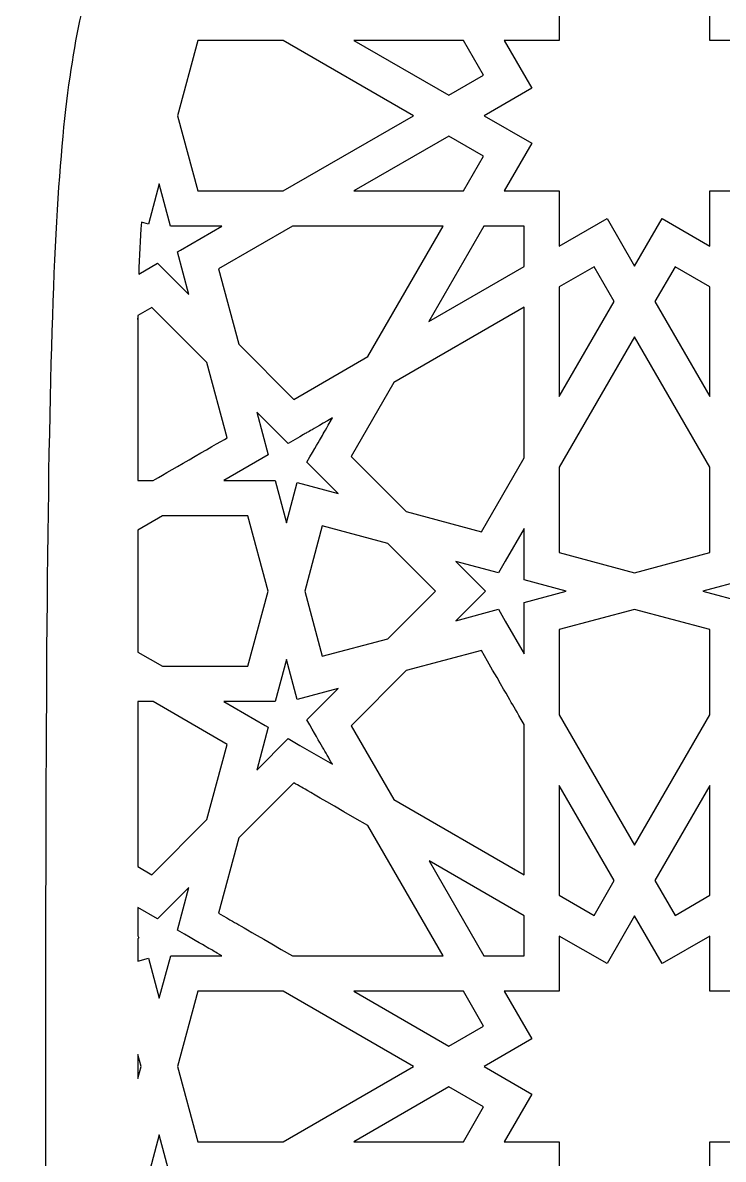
# Model space of a CAD drawing. Header units: millimetres. Extents: x -57 to 56, y -100 to 112.
# Drawn here: x -56.65 to -28.94, y 11.19 to 56.14 of the extents above; entities that cross this region are included whole.
import ezdxf

# ---------------------------------------------------------------- set-up
doc = ezdxf.new("R2010")
doc.units = ezdxf.units.MM
doc.header["$MEASUREMENT"] = 0
doc.layers.add('layer 1', color=7, linetype='Continuous')

msp = doc.modelspace()

# ---------------------------------------------------------------- linework, layer by layer
at = {"layer": 'layer 1', "color": 250}
for points, knots in [([(-24.372, 94.4411), (-38.1806, 87.6628), (-48.5742, 75.4542), (-53.0874, 60.935), (-53.0874, 60.935), (-56.6521, 49.4658), (-55.5912, 52.1945), (-55.5912, -99.8361), (-55.5912, -99.8361), (-52.4793, -99.8361), (52.9544, -99.8361), (55.9213, -99.8361), (55.9213, -99.8361), (55.9213, -98.4327), (55.9213, -97.8601), (55.9213, -96.466), (55.9213, -96.466), (55.9213, 55.9079), (56.001, 45.5757), (55.7428, 48.8312), (55.7428, 48.8312), (52.6358, 88.0279), (10.7823, 111.699), (-24.372, 94.4411)], [0, 0, 0, 0, 0.1428571, 0.1428571, 0.1428571, 0.1428571, 0.2857143, 0.2857143, 0.2857143, 0.2857143, 0.4285714, 0.4285714, 0.4285714, 0.4285714, 0.5714286, 0.5714286, 0.5714286, 0.5714286, 0.7142857, 0.7142857, 0.7142857, 0.7142857, 1, 1, 1, 1]), ([(-33.5341, 56.5277), (-33.5341, 56.5277), (-32.4448, 58.4151), (-32.4448, 58.4151), (-32.4448, 58.4151), (-32.4448, 58.4151), (-31.3556, 56.5277), (-31.3556, 56.5277), (-31.3556, 56.5277), (-31.3556, 56.5277), (-29.4673, 57.6171), (-29.4673, 57.6171), (-29.4673, 57.6171), (-29.4673, 57.6171), (-29.4673, 55.438), (-29.4673, 55.438), (-29.4673, 55.438), (-29.4673, 55.438), (-27.2881, 55.438), (-27.2881, 55.438), (-27.2881, 55.438), (-27.2881, 55.438), (-28.3777, 53.5499), (-28.3777, 53.5499), (-28.3777, 53.5499), (-28.3777, 53.5499), (-26.4912, 52.4605), (-26.4912, 52.4605), (-26.4912, 52.4605), (-26.4912, 52.4605), (-28.3779, 51.3708), (-28.3779, 51.3708), (-28.3779, 51.3708), (-28.3779, 51.3708), (-27.2883, 49.4842), (-27.2883, 49.4842), (-27.2883, 49.4842), (-27.2883, 49.4842), (-29.4673, 49.4842), (-29.4673, 49.4842), (-29.4673, 49.4842), (-29.4673, 49.4842), (-29.4673, 47.3036), (-29.4673, 47.3036), (-29.4673, 47.3036), (-29.4673, 47.3036), (-31.3556, 48.3934), (-31.3556, 48.3934), (-31.3556, 48.3934), (-31.3556, 48.3934), (-32.4448, 46.5067), (-32.4448, 46.5067), (-32.4448, 46.5067), (-32.4448, 46.5067), (-33.5341, 48.3934), (-33.5341, 48.3934), (-33.5341, 48.3934), (-33.5341, 48.3934), (-35.4225, 47.3036), (-35.4225, 47.3036), (-35.4225, 47.3036), (-35.4225, 47.3036), (-35.4225, 49.4842), (-35.4225, 49.4842), (-35.4225, 49.4842), (-35.4225, 49.4842), (-37.6014, 49.4842), (-37.6014, 49.4842), (-37.6014, 49.4842), (-37.6014, 49.4842), (-36.5118, 51.3712), (-36.5118, 51.3712), (-36.5118, 51.3712), (-36.5118, 51.3712), (-38.3997, 52.4605), (-38.3997, 52.4605), (-38.3997, 52.4605), (-38.3997, 52.4605), (-36.5118, 53.5499), (-36.5118, 53.5499), (-36.5118, 53.5499), (-36.5118, 53.5499), (-37.6019, 55.438), (-37.6019, 55.438), (-37.6019, 55.438), (-37.6019, 55.438), (-35.4225, 55.438), (-35.4225, 55.438), (-35.4225, 55.438), (-35.4225, 55.438), (-35.4225, 57.6171), (-35.4225, 57.6171), (-35.4225, 57.6171), (-35.4225, 57.6171), (-33.5341, 56.5277), (-33.5341, 56.5277)], [0, 0, 0, 0, 0.04, 0.04, 0.04, 0.04, 0.08, 0.08, 0.08, 0.08, 0.12, 0.12, 0.12, 0.12, 0.16, 0.16, 0.16, 0.16, 0.2, 0.2, 0.2, 0.2, 0.24, 0.24, 0.24, 0.24, 0.28, 0.28, 0.28, 0.28, 0.32, 0.32, 0.32, 0.32, 0.36, 0.36, 0.36, 0.36, 0.4, 0.4, 0.4, 0.4, 0.44, 0.44, 0.44, 0.44, 0.48, 0.48, 0.48, 0.48, 0.52, 0.52, 0.52, 0.52, 0.56, 0.56, 0.56, 0.56, 0.6, 0.6, 0.6, 0.6, 0.64, 0.64, 0.64, 0.64, 0.68, 0.68, 0.68, 0.68, 0.72, 0.72, 0.72, 0.72, 0.76, 0.76, 0.76, 0.76, 0.8, 0.8, 0.8, 0.8, 0.84, 0.84, 0.84, 0.84, 0.88, 0.88, 0.88, 0.88, 0.92, 0.92, 0.92, 0.92, 1, 1, 1, 1]), ([(-41.1949, 52.4605), (-41.1949, 52.4605), (-41.1951, 52.4605), (-41.1951, 52.4605), (-41.1951, 52.4605), (-41.1951, 52.4605), (-41.1949, 52.4605), (-41.1949, 52.4605), (-41.1949, 52.4605), (-41.1949, 52.4605), (-46.3505, 49.4842), (-46.3505, 49.4842), (-46.3505, 49.4842), (-46.3505, 49.4842), (-49.7271, 49.4842), (-49.7271, 49.4842), (-49.7271, 49.4842), (-49.7271, 49.4842), (-50.5247, 52.4602), (-50.5247, 52.4602), (-50.5247, 52.4602), (-50.5247, 52.4602), (-49.7261, 55.438), (-49.7261, 55.438), (-49.7261, 55.438), (-49.7261, 55.438), (-46.3512, 55.438), (-46.3512, 55.438), (-46.3512, 55.438), (-46.3512, 55.438), (-41.1949, 52.4605), (-41.1949, 52.4605)], [0, 0, 0, 0, 0.1111111, 0.1111111, 0.1111111, 0.1111111, 0.2222222, 0.2222222, 0.2222222, 0.2222222, 0.3333333, 0.3333333, 0.3333333, 0.3333333, 0.4444444, 0.4444444, 0.4444444, 0.4444444, 0.5555556, 0.5555556, 0.5555556, 0.5555556, 0.6666667, 0.6666667, 0.6666667, 0.6666667, 0.7777778, 0.7777778, 0.7777778, 0.7777778, 1, 1, 1, 1]), ([(-38.421, 54.0614), (-38.421, 54.0614), (-39.7973, 53.2673), (-39.7973, 53.2673), (-39.7973, 53.2673), (-39.7973, 53.2673), (-43.5568, 55.438), (-43.5568, 55.438), (-43.5568, 55.438), (-43.1618, 55.438), (-40.0163, 55.438), (-39.215, 55.438), (-39.215, 55.438), (-39.215, 55.438), (-38.421, 54.0614), (-38.421, 54.0614)], [0, 0, 0, 0, 0.2, 0.2, 0.2, 0.2, 0.4, 0.4, 0.4, 0.4, 0.6, 0.6, 0.6, 0.6, 1, 1, 1, 1]), ([(-38.421, 50.8593), (-38.421, 50.8593), (-39.2147, 49.4842), (-39.2147, 49.4842), (-39.2147, 49.4842), (-39.2147, 49.4842), (-43.5556, 49.4842), (-43.5556, 49.4842), (-43.5556, 49.4842), (-43.5556, 49.4842), (-39.7975, 51.6537), (-39.7975, 51.6537), (-39.7975, 51.6537), (-39.7975, 51.6537), (-38.421, 50.8593), (-38.421, 50.8593)], [0, 0, 0, 0, 0.2, 0.2, 0.2, 0.2, 0.4, 0.4, 0.4, 0.4, 0.6, 0.6, 0.6, 0.6, 1, 1, 1, 1]), ([(-51.9565, 48.2463), (-51.9565, 48.2463), (-51.6751, 48.1708), (-51.6751, 48.1708), (-51.6751, 48.1708), (-51.6751, 48.1708), (-51.2489, 49.7639), (-51.2489, 49.7639), (-51.2489, 49.7639), (-51.2489, 49.7639), (-50.7996, 48.0868), (-50.7996, 48.0868), (-50.7996, 48.0868), (-50.1256, 48.0868), (-49.6721, 48.0868), (-48.7711, 48.0868), (-48.7711, 48.0868), (-48.7711, 48.0868), (-50.4128, 47.1392), (-50.4128, 47.1392), (-50.4128, 47.1392), (-50.4128, 47.1392), (-50.4128, 47.1378), (-50.4128, 47.1378), (-50.4128, 47.1378), (-50.4128, 47.1378), (-50.5277, 47.0715), (-50.5277, 47.0715), (-50.5277, 47.0715), (-50.5277, 47.0715), (-50.0756, 45.3856), (-50.0756, 45.3856), (-50.0756, 45.3856), (-50.0756, 45.3856), (-51.3141, 46.6242), (-51.3141, 46.6242), (-51.3141, 46.6242), (-51.3141, 46.6242), (-52.0628, 46.1917), (-52.0628, 46.1917), (-52.0628, 46.1917), (-52.0393, 46.8789), (-52.0062, 47.564), (-51.9565, 48.2463)], [0, 0, 0, 0, 0.0833333, 0.0833333, 0.0833333, 0.0833333, 0.1666667, 0.1666667, 0.1666667, 0.1666667, 0.25, 0.25, 0.25, 0.25, 0.3333333, 0.3333333, 0.3333333, 0.3333333, 0.4166667, 0.4166667, 0.4166667, 0.4166667, 0.5, 0.5, 0.5, 0.5, 0.5833333, 0.5833333, 0.5833333, 0.5833333, 0.6666667, 0.6666667, 0.6666667, 0.6666667, 0.75, 0.75, 0.75, 0.75, 0.8333333, 0.8333333, 0.8333333, 0.8333333, 1, 1, 1, 1]), ([(-45.9755, 48.0868), (-45.9755, 48.0868), (-40.0217, 48.0868), (-40.0217, 48.0868), (-40.0217, 48.0868), (-40.0217, 48.0868), (-42.9992, 42.9292), (-42.9992, 42.9292), (-42.9992, 42.9292), (-42.9992, 42.9292), (-45.9227, 41.2411), (-45.9227, 41.2411), (-45.9227, 41.2411), (-45.9227, 41.2411), (-48.1022, 43.4213), (-48.1022, 43.4213), (-48.1022, 43.4213), (-48.1022, 43.4213), (-48.9005, 46.3977), (-48.9005, 46.3977), (-48.9005, 46.3977), (-48.9005, 46.3977), (-45.9755, 48.0868), (-45.9755, 48.0868)], [0, 0, 0, 0, 0.1428571, 0.1428571, 0.1428571, 0.1428571, 0.2857143, 0.2857143, 0.2857143, 0.2857143, 0.4285714, 0.4285714, 0.4285714, 0.4285714, 0.5714286, 0.5714286, 0.5714286, 0.5714286, 0.7142857, 0.7142857, 0.7142857, 0.7142857, 1, 1, 1, 1]), ([(-38.4081, 48.0868), (-38.4081, 48.0868), (-36.8198, 48.0868), (-36.8198, 48.0868), (-36.8198, 48.0868), (-36.8198, 48.0868), (-36.8198, 46.4972), (-36.8198, 46.4972), (-36.8198, 46.4972), (-36.8198, 46.4972), (-40.579, 44.3265), (-40.579, 44.3265), (-40.579, 44.3265), (-40.579, 44.3265), (-38.4081, 48.0868), (-38.4081, 48.0868)], [0, 0, 0, 0, 0.2, 0.2, 0.2, 0.2, 0.4, 0.4, 0.4, 0.4, 0.6, 0.6, 0.6, 0.6, 1, 1, 1, 1]), ([(-52.0954, 44.5594), (-52.0954, 44.5594), (-51.544, 44.8776), (-51.544, 44.8776), (-51.544, 44.8776), (-51.544, 44.8776), (-49.3651, 42.6988), (-49.3651, 42.6988), (-49.3651, 42.6988), (-49.3651, 42.6988), (-48.5665, 39.721), (-48.5665, 39.721), (-48.5665, 39.721), (-49.0418, 39.4466), (-51.1236, 38.245), (-51.4903, 38.033), (-51.4903, 38.033), (-51.4903, 38.033), (-52.0977, 38.033), (-52.0977, 38.033), (-52.0977, 38.033), (-52.0977, 46.8369), (-52.0984, 43.718), (-52.0954, 44.5594)], [0, 0, 0, 0, 0.1428571, 0.1428571, 0.1428571, 0.1428571, 0.2857143, 0.2857143, 0.2857143, 0.2857143, 0.4285714, 0.4285714, 0.4285714, 0.4285714, 0.5714286, 0.5714286, 0.5714286, 0.5714286, 0.7142857, 0.7142857, 0.7142857, 0.7142857, 1, 1, 1, 1]), ([(-35.4225, 41.3494), (-35.4225, 41.3494), (-35.4225, 45.6904), (-35.4225, 45.6904), (-35.4225, 45.6904), (-35.4225, 45.6904), (-34.046, 46.4848), (-34.046, 46.4848), (-34.046, 46.4848), (-34.046, 46.4848), (-33.2516, 45.1094), (-33.2516, 45.1094), (-33.2516, 45.1094), (-33.2516, 45.1094), (-35.4225, 41.3494), (-35.4225, 41.3494)], [0, 0, 0, 0, 0.2, 0.2, 0.2, 0.2, 0.4, 0.4, 0.4, 0.4, 0.6, 0.6, 0.6, 0.6, 1, 1, 1, 1]), ([(-29.4673, 41.3494), (-29.4673, 41.3494), (-31.6381, 45.1094), (-31.6381, 45.1094), (-31.6381, 45.1094), (-31.6381, 45.1094), (-30.8438, 46.4848), (-30.8438, 46.4848), (-30.8438, 46.4848), (-30.8438, 46.4848), (-29.4673, 45.6904), (-29.4673, 45.6904), (-29.4673, 45.6904), (-29.4673, 45.6904), (-29.4673, 41.3494), (-29.4673, 41.3494)], [0, 0, 0, 0, 0.2, 0.2, 0.2, 0.2, 0.4, 0.4, 0.4, 0.4, 0.6, 0.6, 0.6, 0.6, 1, 1, 1, 1]), ([(-36.8198, 44.8836), (-36.8198, 44.8836), (-36.8198, 38.929), (-36.8198, 38.929), (-36.8198, 38.929), (-36.8198, 38.929), (-38.5079, 36.0049), (-38.5079, 36.0049), (-38.5079, 36.0049), (-38.5079, 36.0049), (-41.4854, 36.8032), (-41.4854, 36.8032), (-41.4854, 36.8032), (-41.4854, 36.8032), (-43.6644, 38.9823), (-43.6644, 38.9823), (-43.6644, 38.9823), (-43.6644, 38.9823), (-41.9753, 41.9065), (-41.9753, 41.9065), (-41.9753, 41.9065), (-41.9753, 41.9065), (-36.8198, 44.8836), (-36.8198, 44.8836)], [0, 0, 0, 0, 0.1428571, 0.1428571, 0.1428571, 0.1428571, 0.2857143, 0.2857143, 0.2857143, 0.2857143, 0.4285714, 0.4285714, 0.4285714, 0.4285714, 0.5714286, 0.5714286, 0.5714286, 0.5714286, 0.7142857, 0.7142857, 0.7142857, 0.7142857, 1, 1, 1, 1]), ([(-32.4448, 43.7116), (-32.4448, 43.7116), (-29.4673, 38.554), (-29.4673, 38.554), (-29.4673, 38.554), (-29.4673, 38.554), (-29.4673, 35.1794), (-29.4673, 35.1794), (-29.4673, 35.1794), (-29.4673, 35.1794), (-32.444, 34.381), (-32.444, 34.381), (-32.444, 34.381), (-32.444, 34.381), (-32.4448, 34.3814), (-32.4448, 34.3814), (-32.4448, 34.3814), (-32.4448, 34.3814), (-32.4458, 34.381), (-32.4458, 34.381), (-32.4458, 34.381), (-32.4458, 34.381), (-35.4225, 35.1794), (-35.4225, 35.1794), (-35.4225, 35.1794), (-35.4225, 35.1794), (-35.4225, 38.554), (-35.4225, 38.554), (-35.4225, 38.554), (-35.4225, 38.554), (-32.4448, 43.7116), (-32.4448, 43.7116)], [0, 0, 0, 0, 0.1111111, 0.1111111, 0.1111111, 0.1111111, 0.2222222, 0.2222222, 0.2222222, 0.2222222, 0.3333333, 0.3333333, 0.3333333, 0.3333333, 0.4444444, 0.4444444, 0.4444444, 0.4444444, 0.5555556, 0.5555556, 0.5555556, 0.5555556, 0.6666667, 0.6666667, 0.6666667, 0.6666667, 0.7777778, 0.7777778, 0.7777778, 0.7777778, 1, 1, 1, 1]), ([(-47.3914, 40.7335), (-47.3914, 40.7335), (-46.1531, 39.4945), (-46.1531, 39.4945), (-46.1531, 39.4945), (-46.1531, 39.4945), (-45.6886, 39.7627), (-45.6886, 39.7627), (-45.6886, 39.7627), (-45.6886, 39.7627), (-45.6884, 39.7627), (-45.6884, 39.7627), (-45.6884, 39.7627), (-45.2847, 39.9958), (-45.5498, 39.8427), (-44.3971, 40.5081), (-44.3971, 40.5081), (-44.9261, 39.5916), (-44.6967, 39.9888), (-45.4108, 38.7527), (-45.4108, 38.7527), (-45.4108, 38.7527), (-44.1718, 37.5137), (-44.1718, 37.5137), (-44.1718, 37.5137), (-44.1718, 37.5137), (-45.7929, 37.948), (-45.7929, 37.948), (-45.7929, 37.948), (-45.7929, 37.948), (-46.2191, 36.3548), (-46.2191, 36.3548), (-46.2191, 36.3548), (-46.2191, 36.3548), (-46.6689, 38.033), (-46.6689, 38.033), (-46.6689, 38.033), (-47.3455, 38.033), (-47.7967, 38.033), (-48.6955, 38.033), (-48.6955, 38.033), (-48.6955, 38.033), (-46.9392, 39.0469), (-46.9392, 39.0469), (-46.9392, 39.0469), (-46.9392, 39.0469), (-47.3914, 40.7335), (-47.3914, 40.7335)], [0, 0, 0, 0, 0.0769231, 0.0769231, 0.0769231, 0.0769231, 0.1538462, 0.1538462, 0.1538462, 0.1538462, 0.2307692, 0.2307692, 0.2307692, 0.2307692, 0.3076923, 0.3076923, 0.3076923, 0.3076923, 0.3846154, 0.3846154, 0.3846154, 0.3846154, 0.4615385, 0.4615385, 0.4615385, 0.4615385, 0.5384615, 0.5384615, 0.5384615, 0.5384615, 0.6153846, 0.6153846, 0.6153846, 0.6153846, 0.6923077, 0.6923077, 0.6923077, 0.6923077, 0.7692308, 0.7692308, 0.7692308, 0.7692308, 0.8461538, 0.8461538, 0.8461538, 0.8461538, 1, 1, 1, 1]), ([(-52.0977, 36.0691), (-52.0977, 36.0691), (-51.1161, 36.6356), (-51.1161, 36.6356), (-51.1161, 36.6356), (-51.1161, 36.6356), (-47.7409, 36.6356), (-47.7409, 36.6356), (-47.7409, 36.6356), (-47.7409, 36.6356), (-46.9426, 33.6578), (-46.9426, 33.6578), (-46.9426, 33.6578), (-46.9426, 33.6578), (-47.7398, 30.6818), (-47.7398, 30.6818), (-47.7398, 30.6818), (-47.7398, 30.6818), (-51.1178, 30.6818), (-51.1178, 30.6818), (-51.1178, 30.6818), (-51.1178, 30.6818), (-52.0977, 31.2477), (-52.0977, 31.2477), (-52.0977, 31.2477), (-52.0977, 31.2477), (-52.0977, 36.0691), (-52.0977, 36.0691)], [0, 0, 0, 0, 0.125, 0.125, 0.125, 0.125, 0.25, 0.25, 0.25, 0.25, 0.375, 0.375, 0.375, 0.375, 0.5, 0.5, 0.5, 0.5, 0.625, 0.625, 0.625, 0.625, 0.75, 0.75, 0.75, 0.75, 1, 1, 1, 1]), ([(-42.2044, 35.5399), (-42.2044, 35.5399), (-40.3232, 33.6589), (-40.3232, 33.6589), (-40.3232, 33.6589), (-40.3232, 33.6589), (-42.207, 31.7754), (-42.207, 31.7754), (-42.207, 31.7754), (-42.207, 31.7754), (-44.8083, 31.0787), (-44.8083, 31.0787), (-44.8083, 31.0787), (-44.8083, 31.0787), (-45.4964, 33.6501), (-45.4964, 33.6501), (-45.4964, 33.6501), (-45.4964, 33.6501), (-44.8042, 36.2363), (-44.8042, 36.2363), (-44.8042, 36.2363), (-44.8042, 36.2363), (-42.2044, 35.5399), (-42.2044, 35.5399)], [0, 0, 0, 0, 0.1428571, 0.1428571, 0.1428571, 0.1428571, 0.2857143, 0.2857143, 0.2857143, 0.2857143, 0.4285714, 0.4285714, 0.4285714, 0.4285714, 0.5714286, 0.5714286, 0.5714286, 0.5714286, 0.7142857, 0.7142857, 0.7142857, 0.7142857, 1, 1, 1, 1]), ([(-39.5173, 34.8291), (-39.5173, 34.8291), (-37.8338, 34.3775), (-37.8338, 34.3775), (-37.8338, 34.3775), (-37.8338, 34.3775), (-37.5657, 34.8418), (-37.5657, 34.8418), (-37.5657, 34.8418), (-37.5657, 34.8418), (-37.5656, 34.8418), (-37.5656, 34.8418), (-37.5656, 34.8418), (-37.5656, 34.8418), (-36.8198, 36.1336), (-36.8198, 36.1336), (-36.8198, 36.1336), (-36.8198, 35.234), (-36.8198, 34.7811), (-36.8198, 34.1073), (-36.8198, 34.1073), (-36.8198, 34.1073), (-35.1455, 33.6582), (-35.1455, 33.6582), (-35.1455, 33.6582), (-35.1455, 33.6582), (-36.8198, 33.2098), (-36.8198, 33.2098), (-36.8198, 33.2098), (-36.8198, 32.5526), (-36.8198, 32.0672), (-36.8198, 31.1824), (-36.8198, 31.1824), (-36.8198, 31.1824), (-37.5656, 32.4739), (-37.5656, 32.4739), (-37.5656, 32.4739), (-37.5656, 32.4739), (-37.5657, 32.4739), (-37.5657, 32.4739), (-37.5657, 32.4739), (-37.5657, 32.4739), (-37.8338, 32.9378), (-37.8338, 32.9378), (-37.8338, 32.9378), (-37.8338, 32.9378), (-39.5194, 32.4866), (-39.5194, 32.4866), (-39.5194, 32.4866), (-39.5194, 32.4866), (-38.3472, 33.6589), (-38.3472, 33.6589), (-38.3472, 33.6589), (-38.3472, 33.6589), (-39.5173, 34.8291), (-39.5173, 34.8291)], [0, 0, 0, 0, 0.0666667, 0.0666667, 0.0666667, 0.0666667, 0.1333333, 0.1333333, 0.1333333, 0.1333333, 0.2, 0.2, 0.2, 0.2, 0.2666667, 0.2666667, 0.2666667, 0.2666667, 0.3333333, 0.3333333, 0.3333333, 0.3333333, 0.4, 0.4, 0.4, 0.4, 0.4666667, 0.4666667, 0.4666667, 0.4666667, 0.5333333, 0.5333333, 0.5333333, 0.5333333, 0.6, 0.6, 0.6, 0.6, 0.6666667, 0.6666667, 0.6666667, 0.6666667, 0.7333333, 0.7333333, 0.7333333, 0.7333333, 0.8, 0.8, 0.8, 0.8, 0.8666667, 0.8666667, 0.8666667, 0.8666667, 1, 1, 1, 1]), ([(-27.3242, 34.8418), (-27.3242, 34.8418), (-27.324, 34.8418), (-27.324, 34.8418), (-27.324, 34.8418), (-27.324, 34.8418), (-27.056, 34.3775), (-27.056, 34.3775), (-27.056, 34.3775), (-27.056, 34.3775), (-25.3873, 34.8248), (-25.3873, 34.8248), (-25.3873, 34.8248), (-25.3873, 34.8248), (-26.5474, 33.6649), (-26.5474, 33.6649), (-26.5474, 33.6649), (-26.5474, 33.6649), (-25.3689, 32.4863), (-25.3689, 32.4863), (-25.3689, 32.4863), (-25.3689, 32.4863), (-27.056, 32.9378), (-27.056, 32.9378), (-27.056, 32.9378), (-27.056, 32.9378), (-27.324, 32.4739), (-27.324, 32.4739), (-27.324, 32.4739), (-27.324, 32.4739), (-27.3242, 32.4739), (-27.3242, 32.4739), (-27.3242, 32.4739), (-27.3242, 32.4739), (-28.07, 31.1824), (-28.07, 31.1824), (-28.07, 31.1824), (-28.07, 32.0827), (-28.07, 32.536), (-28.07, 33.2098), (-28.07, 33.2098), (-28.07, 33.2098), (-29.7443, 33.6582), (-29.7443, 33.6582), (-29.7443, 33.6582), (-29.7443, 33.6582), (-28.07, 34.1073), (-28.07, 34.1073), (-28.07, 34.1073), (-28.07, 34.7811), (-28.07, 35.2337), (-28.07, 36.1336), (-28.07, 36.1336), (-28.07, 36.1336), (-27.3242, 34.8418), (-27.3242, 34.8418)], [0, 0, 0, 0, 0.0666667, 0.0666667, 0.0666667, 0.0666667, 0.1333333, 0.1333333, 0.1333333, 0.1333333, 0.2, 0.2, 0.2, 0.2, 0.2666667, 0.2666667, 0.2666667, 0.2666667, 0.3333333, 0.3333333, 0.3333333, 0.3333333, 0.4, 0.4, 0.4, 0.4, 0.4666667, 0.4666667, 0.4666667, 0.4666667, 0.5333333, 0.5333333, 0.5333333, 0.5333333, 0.6, 0.6, 0.6, 0.6, 0.6666667, 0.6666667, 0.6666667, 0.6666667, 0.7333333, 0.7333333, 0.7333333, 0.7333333, 0.8, 0.8, 0.8, 0.8, 0.8666667, 0.8666667, 0.8666667, 0.8666667, 1, 1, 1, 1]), ([(-32.4448, 23.6054), (-32.4448, 23.6054), (-32.4449, 23.6054), (-32.4449, 23.6054), (-32.4449, 23.6054), (-32.4449, 23.6054), (-35.4225, 28.762), (-35.4225, 28.762), (-35.4225, 28.762), (-35.4225, 28.762), (-35.4225, 32.1374), (-35.4225, 32.1374), (-35.4225, 32.1374), (-35.4225, 32.1374), (-32.4465, 32.9346), (-32.4465, 32.9346), (-32.4465, 32.9346), (-32.4465, 32.9346), (-32.4448, 32.9339), (-32.4448, 32.9339), (-32.4448, 32.9339), (-32.4448, 32.9339), (-32.4433, 32.9346), (-32.4433, 32.9346), (-32.4433, 32.9346), (-32.4433, 32.9346), (-29.4673, 32.1374), (-29.4673, 32.1374), (-29.4673, 32.1374), (-29.4673, 32.1374), (-29.4673, 28.762), (-29.4673, 28.762), (-29.4673, 28.762), (-29.4673, 28.762), (-32.4448, 23.6054), (-32.4448, 23.6054)], [0, 0, 0, 0, 0.1, 0.1, 0.1, 0.1, 0.2, 0.2, 0.2, 0.2, 0.3, 0.3, 0.3, 0.3, 0.4, 0.4, 0.4, 0.4, 0.5, 0.5, 0.5, 0.5, 0.6, 0.6, 0.6, 0.6, 0.7, 0.7, 0.7, 0.7, 0.8, 0.8, 0.8, 0.8, 1, 1, 1, 1]), ([(-41.4854, 30.5139), (-41.4854, 30.5139), (-38.508, 31.3108), (-38.508, 31.3108), (-38.508, 31.3108), (-37.1081, 28.8865), (-37.4636, 29.5025), (-36.8198, 28.387), (-36.8198, 28.387), (-36.8198, 28.387), (-36.8198, 22.4321), (-36.8198, 22.4321), (-36.8198, 22.4321), (-36.8198, 22.4321), (-41.976, 25.4095), (-41.976, 25.4095), (-41.976, 25.4095), (-41.976, 25.4095), (-43.6644, 28.3334), (-43.6644, 28.3334), (-43.6644, 28.3334), (-43.6644, 28.3334), (-41.4854, 30.5139), (-41.4854, 30.5139)], [0, 0, 0, 0, 0.1428571, 0.1428571, 0.1428571, 0.1428571, 0.2857143, 0.2857143, 0.2857143, 0.2857143, 0.4285714, 0.4285714, 0.4285714, 0.4285714, 0.5714286, 0.5714286, 0.5714286, 0.5714286, 0.7142857, 0.7142857, 0.7142857, 0.7142857, 1, 1, 1, 1]), ([(-46.6673, 29.2844), (-46.6673, 29.2844), (-46.2208, 30.9517), (-46.2208, 30.9517), (-46.2208, 30.9517), (-46.2208, 30.9517), (-45.7971, 29.367), (-45.7971, 29.367), (-45.7971, 29.367), (-45.7971, 29.367), (-44.1719, 29.8023), (-44.1719, 29.8023), (-44.1719, 29.8023), (-44.1719, 29.8023), (-45.4105, 28.563), (-45.4105, 28.563), (-45.4105, 28.563), (-44.7685, 27.4507), (-44.7289, 27.3823), (-44.397, 26.8072), (-44.397, 26.8072), (-44.397, 26.8072), (-45.6882, 27.553), (-45.6882, 27.553), (-45.6882, 27.553), (-45.6882, 27.553), (-45.6882, 27.5527), (-45.6882, 27.5527), (-45.6882, 27.5527), (-45.6882, 27.5527), (-46.1529, 27.8211), (-46.1529, 27.8211), (-46.1529, 27.8211), (-46.1529, 27.8211), (-47.393, 26.5811), (-47.393, 26.5811), (-47.393, 26.5811), (-47.393, 26.5811), (-46.9406, 28.2692), (-46.9406, 28.2692), (-46.9406, 28.2692), (-46.9406, 28.2692), (-47.0555, 28.3355), (-47.0555, 28.3355), (-47.0555, 28.3355), (-47.0555, 28.3355), (-47.0555, 28.3369), (-47.0555, 28.3369), (-47.0555, 28.3369), (-47.0555, 28.3369), (-48.697, 29.2844), (-48.697, 29.2844), (-48.697, 29.2844), (-47.7953, 29.2844), (-47.3413, 29.2844), (-46.6673, 29.2844)], [0, 0, 0, 0, 0.0666667, 0.0666667, 0.0666667, 0.0666667, 0.1333333, 0.1333333, 0.1333333, 0.1333333, 0.2, 0.2, 0.2, 0.2, 0.2666667, 0.2666667, 0.2666667, 0.2666667, 0.3333333, 0.3333333, 0.3333333, 0.3333333, 0.4, 0.4, 0.4, 0.4, 0.4666667, 0.4666667, 0.4666667, 0.4666667, 0.5333333, 0.5333333, 0.5333333, 0.5333333, 0.6, 0.6, 0.6, 0.6, 0.6666667, 0.6666667, 0.6666667, 0.6666667, 0.7333333, 0.7333333, 0.7333333, 0.7333333, 0.8, 0.8, 0.8, 0.8, 0.8666667, 0.8666667, 0.8666667, 0.8666667, 1, 1, 1, 1]), ([(-52.0977, 29.2844), (-52.0977, 29.2844), (-51.4931, 29.2844), (-51.4931, 29.2844), (-51.4931, 29.2844), (-51.4931, 29.2844), (-48.5679, 27.5953), (-48.5679, 27.5953), (-48.5679, 27.5953), (-48.5679, 27.5953), (-49.3651, 24.619), (-49.3651, 24.619), (-49.3651, 24.619), (-49.3651, 24.619), (-51.544, 22.4388), (-51.544, 22.4388), (-51.544, 22.4388), (-51.544, 22.4388), (-52.0977, 22.7584), (-52.0977, 22.7584), (-52.0977, 22.7584), (-52.0977, 22.7584), (-52.0977, 29.2844), (-52.0977, 29.2844)], [0, 0, 0, 0, 0.1428571, 0.1428571, 0.1428571, 0.1428571, 0.2857143, 0.2857143, 0.2857143, 0.2857143, 0.4285714, 0.4285714, 0.4285714, 0.4285714, 0.5714286, 0.5714286, 0.5714286, 0.5714286, 0.7142857, 0.7142857, 0.7142857, 0.7142857, 1, 1, 1, 1]), ([(-45.923, 26.0745), (-45.4285, 25.7891), (-45.9386, 26.0837), (-42.9981, 24.3847), (-42.9981, 24.3847), (-42.9981, 24.3847), (-40.0218, 19.2299), (-40.0218, 19.2299), (-40.0218, 19.2299), (-40.0218, 19.2299), (-45.9769, 19.2299), (-45.9769, 19.2299), (-45.9769, 19.2299), (-48.5574, 20.7201), (-47.8323, 20.3013), (-48.9005, 20.918), (-48.9005, 20.918), (-48.9005, 20.918), (-48.1022, 23.8954), (-48.1022, 23.8954), (-48.1022, 23.8954), (-48.1022, 23.8954), (-45.923, 26.0745), (-45.923, 26.0745)], [0, 0, 0, 0, 0.1428571, 0.1428571, 0.1428571, 0.1428571, 0.2857143, 0.2857143, 0.2857143, 0.2857143, 0.4285714, 0.4285714, 0.4285714, 0.4285714, 0.5714286, 0.5714286, 0.5714286, 0.5714286, 0.7142857, 0.7142857, 0.7142857, 0.7142857, 1, 1, 1, 1]), ([(-33.2516, 22.2074), (-33.2516, 22.2074), (-34.046, 20.8308), (-34.046, 20.8308), (-34.046, 20.8308), (-34.046, 20.8308), (-35.4225, 21.6253), (-35.4225, 21.6253), (-35.4225, 21.6253), (-35.4225, 22.1732), (-35.4225, 25.4374), (-35.4225, 25.9669), (-35.4225, 25.9669), (-35.4225, 25.9669), (-33.2516, 22.2074), (-33.2516, 22.2074)], [0, 0, 0, 0, 0.2, 0.2, 0.2, 0.2, 0.4, 0.4, 0.4, 0.4, 0.6, 0.6, 0.6, 0.6, 1, 1, 1, 1]), ([(-29.4673, 25.9669), (-29.4673, 25.4169), (-29.4673, 22.146), (-29.4673, 21.6253), (-29.4673, 21.6253), (-29.4673, 21.6253), (-30.8438, 20.8308), (-30.8438, 20.8308), (-30.8438, 20.8308), (-30.8438, 20.8308), (-31.6381, 22.2074), (-31.6381, 22.2074), (-31.6381, 22.2074), (-31.6381, 22.2074), (-29.4673, 25.9669), (-29.4673, 25.9669)], [0, 0, 0, 0, 0.2, 0.2, 0.2, 0.2, 0.4, 0.4, 0.4, 0.4, 0.6, 0.6, 0.6, 0.6, 1, 1, 1, 1]), ([(-36.8198, 20.8185), (-36.8198, 20.8185), (-36.8198, 19.2299), (-36.8198, 19.2299), (-36.8198, 19.2299), (-36.8198, 19.2299), (-38.408, 19.2299), (-38.408, 19.2299), (-38.408, 19.2299), (-38.408, 19.2299), (-40.5781, 22.9884), (-40.5781, 22.9884), (-40.5781, 22.9884), (-40.5781, 22.9884), (-36.8198, 20.8185), (-36.8198, 20.8185)], [0, 0, 0, 0, 0.2, 0.2, 0.2, 0.2, 0.4, 0.4, 0.4, 0.4, 0.6, 0.6, 0.6, 0.6, 1, 1, 1, 1]), ([(-52.0977, 19.9087), (-52.0977, 19.9087), (-52.0565, 19.9499), (-52.0565, 19.9499), (-52.0565, 19.9499), (-52.0565, 19.9499), (-52.0977, 20.0216), (-52.0977, 20.0216), (-52.0977, 20.0216), (-52.0977, 20.0216), (-52.0977, 21.1448), (-52.0977, 21.1448), (-52.0977, 21.1448), (-52.0977, 21.1448), (-51.3141, 20.6922), (-51.3141, 20.6922), (-51.3141, 20.6922), (-51.3141, 20.6922), (-50.0753, 21.9319), (-50.0753, 21.9319), (-50.0753, 21.9319), (-50.0753, 21.9319), (-50.5277, 20.2438), (-50.5277, 20.2438), (-50.5277, 20.2438), (-48.9545, 19.3358), (-49.3731, 19.5774), (-48.7715, 19.2299), (-48.7715, 19.2299), (-49.6713, 19.2299), (-50.1239, 19.2299), (-50.7979, 19.2299), (-50.7979, 19.2299), (-50.7979, 19.2299), (-51.2476, 17.5535), (-51.2476, 17.5535), (-51.2476, 17.5535), (-51.2476, 17.5535), (-51.6713, 19.1375), (-51.6713, 19.1375), (-51.6713, 19.1375), (-51.6713, 19.1375), (-52.0977, 19.0236), (-52.0977, 19.0236), (-52.0977, 19.0236), (-52.0977, 19.0236), (-52.0977, 19.9087), (-52.0977, 19.9087)], [0, 0, 0, 0, 0.0769231, 0.0769231, 0.0769231, 0.0769231, 0.1538462, 0.1538462, 0.1538462, 0.1538462, 0.2307692, 0.2307692, 0.2307692, 0.2307692, 0.3076923, 0.3076923, 0.3076923, 0.3076923, 0.3846154, 0.3846154, 0.3846154, 0.3846154, 0.4615385, 0.4615385, 0.4615385, 0.4615385, 0.5384615, 0.5384615, 0.5384615, 0.5384615, 0.6153846, 0.6153846, 0.6153846, 0.6153846, 0.6923077, 0.6923077, 0.6923077, 0.6923077, 0.7692308, 0.7692308, 0.7692308, 0.7692308, 0.8461538, 0.8461538, 0.8461538, 0.8461538, 1, 1, 1, 1]), ([(-38.3997, 14.8551), (-38.3997, 14.8551), (-36.5121, 15.9445), (-36.5121, 15.9445), (-36.5121, 15.9445), (-36.5121, 15.9445), (-37.6019, 17.8326), (-37.6019, 17.8326), (-37.6019, 17.8326), (-37.6019, 17.8326), (-35.4225, 17.8326), (-35.4225, 17.8326), (-35.4225, 17.8326), (-35.4225, 17.8326), (-35.4225, 20.012), (-35.4225, 20.012), (-35.4225, 20.012), (-35.4225, 20.012), (-33.5341, 18.9223), (-33.5341, 18.9223), (-33.5341, 18.9223), (-33.5341, 18.9223), (-32.4448, 20.8097), (-32.4448, 20.8097), (-32.4448, 20.8097), (-32.4448, 20.8097), (-31.3556, 18.9223), (-31.3556, 18.9223), (-31.3556, 18.9223), (-31.3556, 18.9223), (-29.4673, 20.012), (-29.4673, 20.012), (-29.4673, 20.012), (-29.4673, 20.012), (-29.4673, 17.8326), (-29.4673, 17.8326), (-29.4673, 17.8326), (-29.4673, 17.8326), (-27.2881, 17.8326), (-27.2881, 17.8326), (-27.2881, 17.8326), (-27.2881, 17.8326), (-28.3777, 15.9449), (-28.3777, 15.9449), (-28.3777, 15.9449), (-28.3777, 15.9449), (-26.4912, 14.8551), (-26.4912, 14.8551), (-26.4912, 14.8551), (-26.4912, 14.8551), (-28.3779, 13.7658), (-28.3779, 13.7658), (-28.3779, 13.7658), (-28.3779, 13.7658), (-27.2883, 11.8787), (-27.2883, 11.8787), (-27.2883, 11.8787), (-27.2883, 11.8787), (-29.4673, 11.8787), (-29.4673, 11.8787), (-29.4673, 11.8787), (-29.4673, 11.8787), (-29.4673, 9.6982), (-29.4673, 9.6982), (-29.4673, 9.6982), (-29.4673, 9.6982), (-31.3556, 10.788), (-31.3556, 10.788), (-31.3556, 10.788), (-31.3556, 10.788), (-32.4448, 8.9013), (-32.4448, 8.9013), (-32.4448, 8.9013), (-32.4448, 8.9013), (-33.5341, 10.788), (-33.5341, 10.788), (-33.5341, 10.788), (-33.5341, 10.788), (-35.4225, 9.6982), (-35.4225, 9.6982), (-35.4225, 9.6982), (-35.4225, 9.6982), (-35.4225, 11.8787), (-35.4225, 11.8787), (-35.4225, 11.8787), (-35.4225, 11.8787), (-37.6014, 11.8787), (-37.6014, 11.8787), (-37.6014, 11.8787), (-37.6014, 11.8787), (-36.5118, 13.7658), (-36.5118, 13.7658), (-36.5118, 13.7658), (-36.5118, 13.7658), (-38.3997, 14.8551), (-38.3997, 14.8551)], [0, 0, 0, 0, 0.04, 0.04, 0.04, 0.04, 0.08, 0.08, 0.08, 0.08, 0.12, 0.12, 0.12, 0.12, 0.16, 0.16, 0.16, 0.16, 0.2, 0.2, 0.2, 0.2, 0.24, 0.24, 0.24, 0.24, 0.28, 0.28, 0.28, 0.28, 0.32, 0.32, 0.32, 0.32, 0.36, 0.36, 0.36, 0.36, 0.4, 0.4, 0.4, 0.4, 0.44, 0.44, 0.44, 0.44, 0.48, 0.48, 0.48, 0.48, 0.52, 0.52, 0.52, 0.52, 0.56, 0.56, 0.56, 0.56, 0.6, 0.6, 0.6, 0.6, 0.64, 0.64, 0.64, 0.64, 0.68, 0.68, 0.68, 0.68, 0.72, 0.72, 0.72, 0.72, 0.76, 0.76, 0.76, 0.76, 0.8, 0.8, 0.8, 0.8, 0.84, 0.84, 0.84, 0.84, 0.88, 0.88, 0.88, 0.88, 0.92, 0.92, 0.92, 0.92, 1, 1, 1, 1]), ([(-46.3516, 17.8326), (-46.3516, 17.8326), (-41.1949, 14.8551), (-41.1949, 14.8551), (-41.1949, 14.8551), (-41.1949, 14.8551), (-41.1951, 14.8551), (-41.1951, 14.8551), (-41.1951, 14.8551), (-41.1951, 14.8551), (-41.1949, 14.8551), (-41.1949, 14.8551), (-41.1949, 14.8551), (-41.1949, 14.8551), (-46.3507, 11.8787), (-46.3507, 11.8787), (-46.3507, 11.8787), (-46.3507, 11.8787), (-49.7271, 11.8787), (-49.7271, 11.8787), (-49.7271, 11.8787), (-49.7271, 11.8787), (-50.5247, 14.8551), (-50.5247, 14.8551), (-50.5247, 14.8551), (-50.5247, 14.8551), (-49.7261, 17.8326), (-49.7261, 17.8326), (-49.7261, 17.8326), (-49.7261, 17.8326), (-46.3516, 17.8326), (-46.3516, 17.8326)], [0, 0, 0, 0, 0.1111111, 0.1111111, 0.1111111, 0.1111111, 0.2222222, 0.2222222, 0.2222222, 0.2222222, 0.3333333, 0.3333333, 0.3333333, 0.3333333, 0.4444444, 0.4444444, 0.4444444, 0.4444444, 0.5555556, 0.5555556, 0.5555556, 0.5555556, 0.6666667, 0.6666667, 0.6666667, 0.6666667, 0.7777778, 0.7777778, 0.7777778, 0.7777778, 1, 1, 1, 1]), ([(-38.4205, 16.4564), (-38.4205, 16.4564), (-39.7972, 15.6619), (-39.7972, 15.6619), (-39.7972, 15.6619), (-39.7972, 15.6619), (-43.5572, 17.8326), (-43.5572, 17.8326), (-43.5572, 17.8326), (-43.0127, 17.8326), (-39.7561, 17.8326), (-39.2149, 17.8326), (-39.2149, 17.8326), (-39.2149, 17.8326), (-38.4205, 16.4564), (-38.4205, 16.4564)], [0, 0, 0, 0, 0.2, 0.2, 0.2, 0.2, 0.4, 0.4, 0.4, 0.4, 0.6, 0.6, 0.6, 0.6, 1, 1, 1, 1]), ([(-52.0977, 15.3243), (-52.0977, 15.3243), (-51.9719, 14.8541), (-51.9719, 14.8541), (-51.9719, 14.8541), (-51.9719, 14.8541), (-52.0977, 14.3835), (-52.0977, 14.3835), (-52.0977, 14.3835), (-52.0977, 14.3835), (-52.0977, 15.3243), (-52.0977, 15.3243)], [0, 0, 0, 0, 0.25, 0.25, 0.25, 0.25, 0.5, 0.5, 0.5, 0.5, 1, 1, 1, 1]), ([(-38.421, 13.2542), (-38.421, 13.2542), (-39.2149, 11.8787), (-39.2149, 11.8787), (-39.2149, 11.8787), (-39.7582, 11.8787), (-43.0122, 11.8787), (-43.5556, 11.8787), (-43.5556, 11.8787), (-43.5556, 11.8787), (-39.7973, 14.0483), (-39.7973, 14.0483), (-39.7973, 14.0483), (-39.7973, 14.0483), (-38.421, 13.2542), (-38.421, 13.2542)], [0, 0, 0, 0, 0.2, 0.2, 0.2, 0.2, 0.4, 0.4, 0.4, 0.4, 0.6, 0.6, 0.6, 0.6, 1, 1, 1, 1]), ([(-52.0977, 9.6891), (-52.0977, 9.6891), (-52.0565, 9.7603), (-52.0565, 9.7603), (-52.0565, 9.7603), (-52.0565, 9.7603), (-52.0569, 9.7607), (-52.0569, 9.7607), (-52.0569, 9.7607), (-52.0569, 9.7607), (-52.0565, 9.7614), (-52.0565, 9.7614), (-52.0565, 9.7614), (-52.0565, 9.7614), (-52.0977, 9.8026), (-52.0977, 9.8026), (-52.0977, 9.8026), (-52.0977, 9.8026), (-52.0977, 10.6701), (-52.0977, 10.6701), (-52.0977, 10.6701), (-52.0977, 10.6701), (-51.6751, 10.5569), (-51.6751, 10.5569), (-51.6751, 10.5569), (-51.6751, 10.5569), (-51.2477, 12.1543), (-51.2477, 12.1543), (-51.2477, 12.1543), (-51.2477, 12.1543), (-50.7996, 10.4814), (-50.7996, 10.4814), (-50.7996, 10.4814), (-50.1423, 10.4814), (-49.6568, 10.4814), (-48.7713, 10.4814), (-48.7713, 10.4814), (-48.7713, 10.4814), (-50.4128, 9.5338), (-50.4128, 9.5338), (-50.4128, 9.5338), (-50.4128, 9.3458), (-50.4128, 9.1204), (-50.4128, 9.0371), (-50.4128, 9.0371), (-50.4128, 9.0371), (-50.0754, 7.7791), (-50.0754, 7.7791), (-50.0754, 7.7791), (-50.0754, 7.7791), (-51.3141, 9.0181), (-51.3141, 9.0181), (-51.3141, 9.0181), (-51.3141, 9.0181), (-52.0977, 8.5655), (-52.0977, 8.5655), (-52.0977, 8.5655), (-52.0977, 8.5655), (-52.0977, 9.6891), (-52.0977, 9.6891)], [0, 0, 0, 0, 0.0625, 0.0625, 0.0625, 0.0625, 0.125, 0.125, 0.125, 0.125, 0.1875, 0.1875, 0.1875, 0.1875, 0.25, 0.25, 0.25, 0.25, 0.3125, 0.3125, 0.3125, 0.3125, 0.375, 0.375, 0.375, 0.375, 0.4375, 0.4375, 0.4375, 0.4375, 0.5, 0.5, 0.5, 0.5, 0.5625, 0.5625, 0.5625, 0.5625, 0.625, 0.625, 0.625, 0.625, 0.6875, 0.6875, 0.6875, 0.6875, 0.75, 0.75, 0.75, 0.75, 0.8125, 0.8125, 0.8125, 0.8125, 0.875, 0.875, 0.875, 0.875, 1, 1, 1, 1])]:
    msp.add_open_spline(points, degree=3, knots=knots, dxfattribs=at)

doc.saveas('drawing.dxf')
